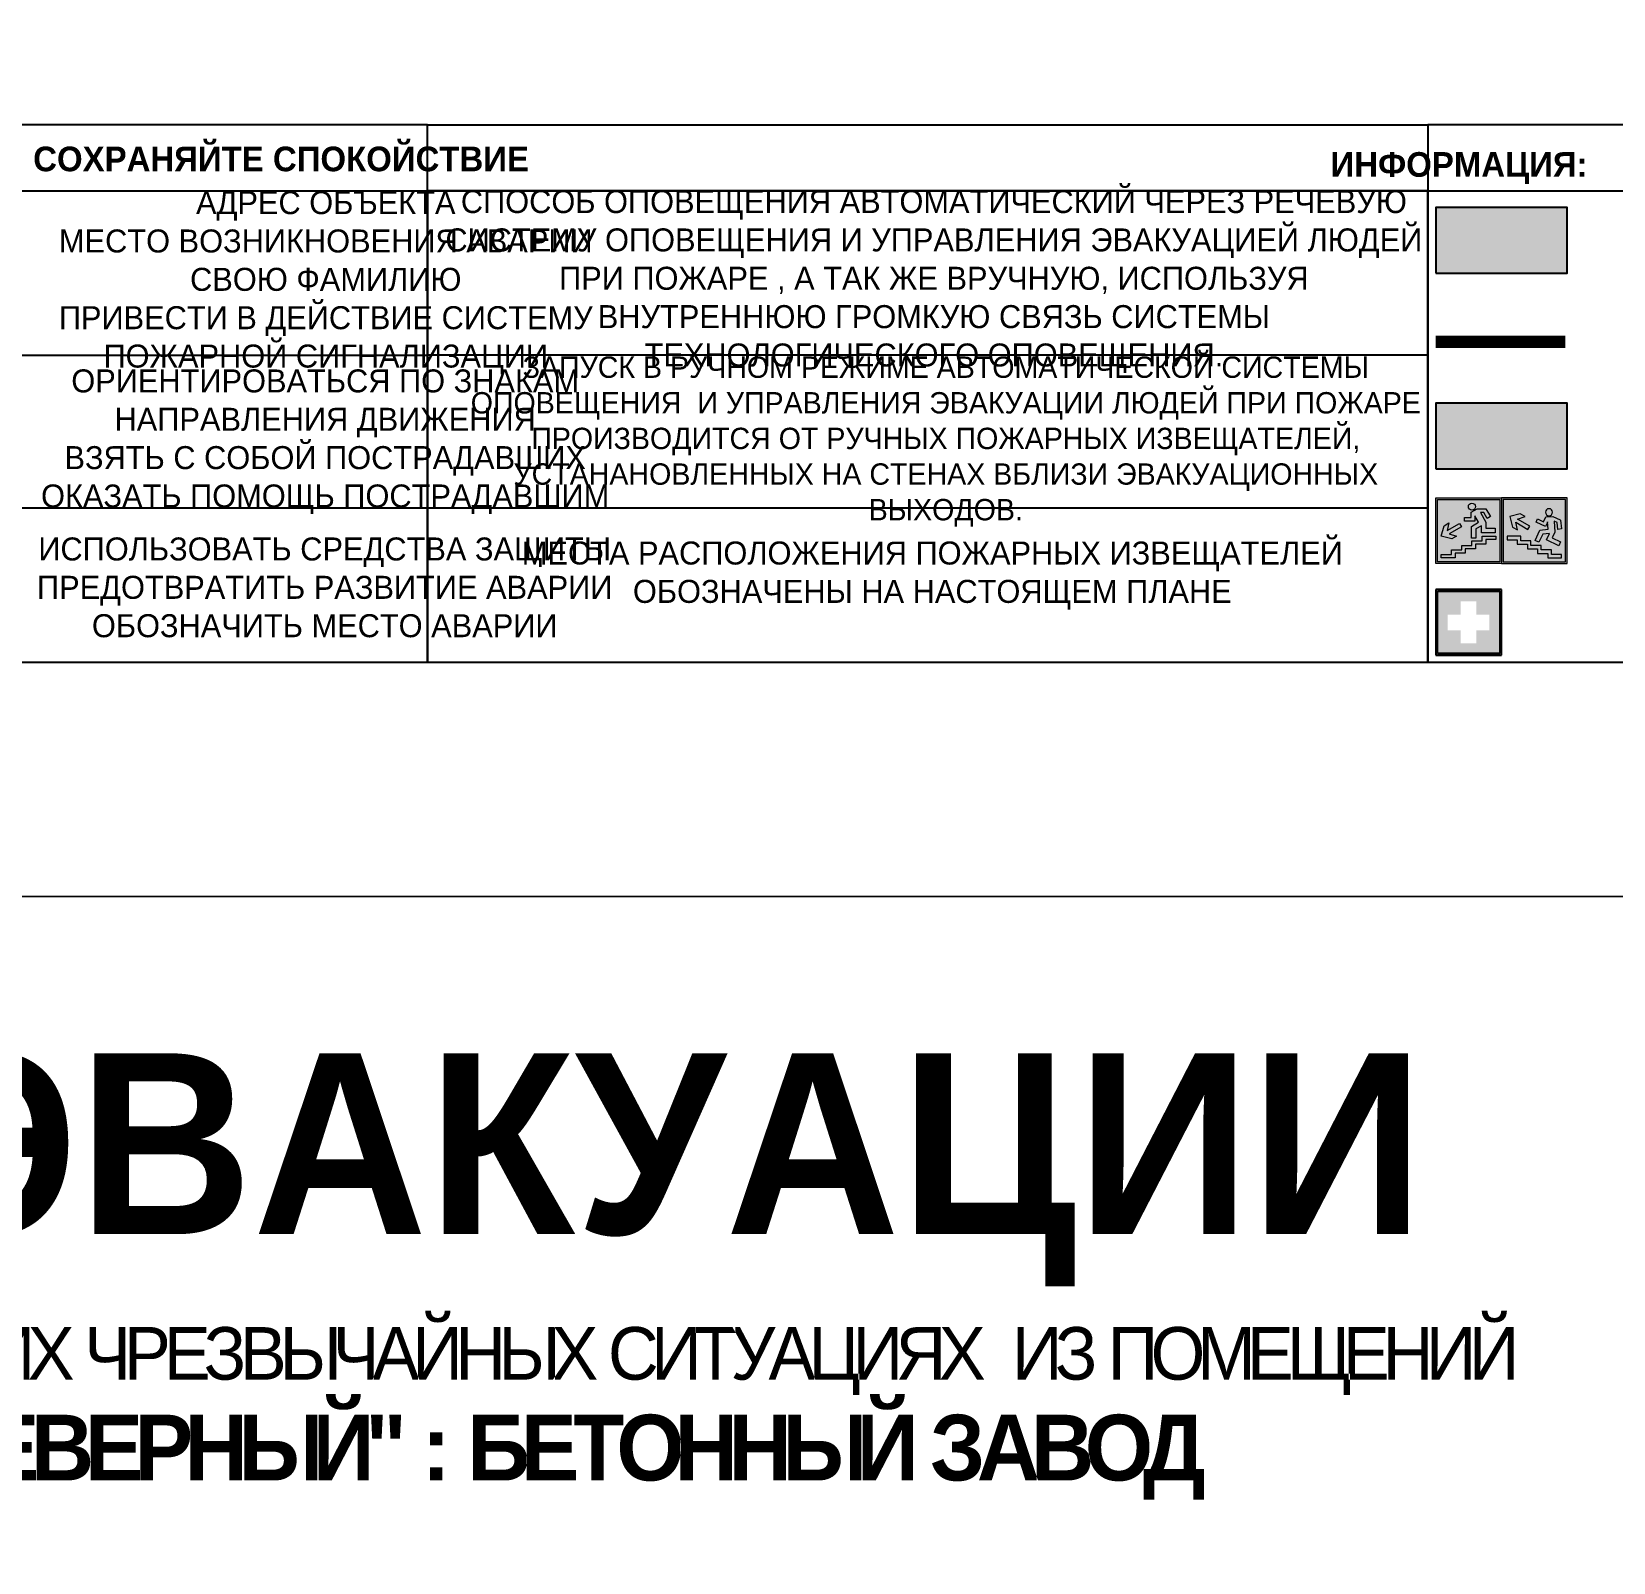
# Model space of a CAD drawing. Header units: millimetres. Extents: x 13114 to 67229, y 22859 to 38520.
# Drawn here: x 22228.1 to 22420.6, y 36263.6 to 36449.9 of the extents above; entities that cross this region are included whole.
import ezdxf

# ---------------------------------------------------------------- set-up
doc = ezdxf.new("R2010")
doc.units = ezdxf.units.MM
doc.layers.add('План_Штампы', color=7, linetype='Continuous')
doc.styles.add('обычный', font='arial.ttf')

# ---------------------------------------------------------------- blocks, each defined once
blk = doc.blocks.new('A$C7B4425F7')
at = {"true_color": 0xffffff}
blk.add_hatch(color=7, dxfattribs=at).paths.add_polyline_path([(0, 0), (-16, 0), (-16, -8), (0, -8)])
h = blk.add_hatch(color=126)
h.paths.add_polyline_path([(-0.2, -0.2), (-15.8, -0.2), (-15.8, -7.8), (-0.2, -7.8)])
h.paths.add_polyline_path([(-11.76, -2.03), (-11.76, -3.66), (-11.17, -3.66, -0.568275), (-11.17, -6.18), (-12.58, -6.18), (-12.58, -2.03)], flags=16)
h.paths.add_polyline_path([(-13.33, -4.12, -0.495768), (-13.59, -6.18), (-15.03, -6.18), (-15.03, -2.03), (-13.59, -2.03, -0.487973)], flags=16)
h.paths.add_polyline_path([(-10.25, -2.03), (-9.48, -2.03), (-9.48, -6.18), (-10.25, -6.18)], flags=16)
h.paths.add_polyline_path([(-13.84, -3.69), (-14.24, -3.69), (-14.24, -3.03), (-13.9, -3.03, -0.692621)], flags=0)
h.paths.add_polyline_path([(-9.15, -2.03), (-8.4, -2.03), (-8.04, -3.07), (-7.68, -2.03), (-6.93, -2.03), (-7.64, -4.1), (-6.93, -6.18), (-7.68, -6.18), (-8.04, -5.14), (-8.4, -6.18), (-9.15, -6.18), (-8.44, -4.1)], flags=16)
h.paths.add_polyline_path([(-11.76, -4.46), (-11.42, -4.46, -0.692621), (-11.36, -5.12), (-11.76, -5.12)], flags=0)
h.paths.add_polyline_path([(-13.9, -5.2), (-14.24, -5.2), (-14.24, -4.55), (-13.84, -4.55, -0.708038)], flags=0)
edge = h.paths.add_edge_path(flags=16)
edge.add_ellipse((-5.51, -4.08), major_axis=(0, 2.05), ratio=0.586184, start_angle=0, end_angle=360)
edge = h.paths.add_edge_path(flags=0)
edge.add_ellipse((-5.51, -4.08), major_axis=(0, 1.14), ratio=0.454828, start_angle=0, end_angle=360)
h.paths.add_polyline_path([(-4.13, -4.96, 0.377264), (-3.48, -4.52, 0.0555), (-3.16, -2.03), (-1.66, -2.03), (-1.66, -4.96), (-0.96, -4.96), (-0.96, -7.01), (-1.75, -7.01), (-1.75, -6.18), (-3.3, -6.18), (-3.3, -7.02), (-4.13, -7.02)], flags=16)
h.paths.add_polyline_path([(-2.73, -2.91), (-2.28, -2.91), (-2.28, -4.96), (-3.05, -4.96, 0.079136)], flags=0)
at = {"color": 126}
blk.add_lwpolyline([(-16, -8), (0, -8), (0, 0), (-16, 0)], close=True, dxfattribs=at)
blk = doc.blocks.new('A$C18900ED3')
h = blk.add_hatch(color=126)
h.paths.add_polyline_path([(-0.18, -0.18), (-7.02, -0.18), (-7.02, -7.02), (-0.18, -7.02)])
h.paths.add_polyline_path([(-5.89, -4.46), (-5.89, -2.77), (-4.46, -2.77), (-4.46, -1.31), (-2.77, -1.31), (-2.77, -2.77), (-1.33, -2.77), (-1.33, -4.46), (-2.77, -4.46), (-2.77, -5.89), (-4.46, -5.89), (-4.46, -4.46)], flags=16)
at = {"color": 126}
for p, q in [((-7.2, 0), (-7.2, -7.2)), ((0, 0), (-7.2, 0)), ((0, -7.2), (0, 0)), ((-7.02, -7.02), (-7.02, -0.18)), ((-7.02, -0.18), (-0.18, -0.18)), ((-0.18, -0.18), (-0.18, -7.02)), ((-7.2, -7.2), (0, -7.2)), ((-0.18, -7.02), (-7.02, -7.02))]:
    blk.add_line(p, q, dxfattribs=at)
blk = doc.blocks.new('вниз 3')
at = {"lineweight": 0, "true_color": 0xffffff}
h = blk.add_hatch(color=7, dxfattribs=at)
h.dxf.hatch_style = 1
h.paths.add_polyline_path([(40997.5, -4475.69), (40997.25, -4475.28), (40995.76, -4476.15), (40995.97, -4475.23), (40995.39, -4475.56), (40995.05, -4476.83), (40996.33, -4477.17), (40996.91, -4476.83), (40996, -4476.55)], flags=0)
h.paths.add_polyline_path([(40999.81, -4473.95), (41000.22, -4473.95), (41000.64, -4474.67), (41001.03, -4474.43), (41000.46, -4473.49), (41000.42, -4473.49), (40999.43, -4473.49), (40998.68, -4473.92), (40998.68, -4474.57), (40997.88, -4474.57), (40997.88, -4475), (40999.14, -4475), (40999.14, -4474.43), (40999.14, -4474.38), (40999.59, -4475.15), (40998.72, -4475.67), (40998.72, -4477.06), (40999.24, -4477.06), (40999.24, -4475.96), (40999.95, -4475.56), (40999.95, -4476.43), (41001.61, -4476.43), (41001.61, -4475.88), (41000.47, -4475.88), (41000.47, -4475.12)], flags=0)
h.paths.add_polyline_path([(40999.2, -4473.24, 1), (40998.35, -4473.24, 1)], flags=0)
h.paths.add_polyline_path([(41000.46, -4477.26), (41001.69, -4477.26), (41001.69, -4476.84), (41000.03, -4476.84), (41000.03, -4477.39), (40998.78, -4477.39), (40998.78, -4477.95), (40997.53, -4477.95), (40997.53, -4478.5), (40996.29, -4478.5), (40996.29, -4479.06), (40995.05, -4479.06), (40995.05, -4479.48), (40995.29, -4479.48), (40996.72, -4479.48), (40996.72, -4478.92), (40997.97, -4478.92), (40997.97, -4478.36), (40999.2, -4478.36), (40999.2, -4477.81), (41000.46, -4477.81)], flags=0)
h.paths.add_polyline_path([(41002.37, -4472.17), (40994.37, -4472.17), (40994.37, -4480.17), (41002.37, -4480.17)])
h.paths.add_polyline_path([(41002.16, -4479.96), (40994.57, -4479.96), (40994.57, -4472.37), (41002.16, -4472.37)], flags=16)
h.paths.add_polyline_path([(41001.61, -4475.88), (41001.61, -4476.43), (40999.95, -4476.43), (40999.95, -4475.56), (40999.24, -4475.96), (40999.24, -4477.06), (40998.72, -4477.06), (40998.72, -4475.67), (40999.59, -4475.15), (40999.14, -4474.38), (40999.14, -4474.43), (40999.14, -4475), (40997.88, -4475), (40997.88, -4474.57), (40998.68, -4474.57), (40998.68, -4473.92), (40999.43, -4473.49), (41000.42, -4473.49), (41000.46, -4473.49), (41001.03, -4474.43), (41000.64, -4474.67), (41000.22, -4473.95), (40999.81, -4473.95), (41000.47, -4475.12), (41000.47, -4475.88)], flags=0)
h.paths.add_polyline_path([(41001.69, -4476.84), (41001.69, -4477.26), (41000.46, -4477.26), (41000.46, -4477.81), (40999.2, -4477.81), (40999.2, -4478.36), (40997.97, -4478.36), (40997.97, -4478.92), (40996.72, -4478.92), (40996.72, -4479.48), (40995.05, -4479.48), (40995.05, -4479.06), (40996.29, -4479.06), (40996.29, -4478.5), (40997.53, -4478.5), (40997.53, -4477.95), (40998.78, -4477.95), (40998.78, -4477.39), (41000.03, -4477.39), (41000.03, -4476.84)], flags=0)
h.paths.add_polyline_path([(40998.35, -4473.24, -1), (40999.2, -4473.24, -1)], flags=0)
h.paths.add_polyline_path([(40997.5, -4475.69), (40996, -4476.55), (40996.91, -4476.83), (40996.33, -4477.17), (40995.05, -4476.83), (40995.39, -4475.56), (40995.97, -4475.23), (40995.76, -4476.15), (40997.25, -4475.28)], flags=0)
at = {"lineweight": 0}
h = blk.add_hatch(color=126, dxfattribs=at)
h.dxf.hatch_style = 1
h.paths.add_polyline_path([(41002.16, -4472.37), (40994.57, -4472.37), (40994.57, -4479.96), (41002.16, -4479.96)])
h.paths.add_polyline_path([(40995.97, -4475.23), (40995.76, -4476.15), (40997.25, -4475.28), (40997.5, -4475.69), (40996, -4476.55), (40996.91, -4476.83), (40996.33, -4477.17), (40995.05, -4476.83), (40995.39, -4475.56)], flags=16)
h.paths.add_polyline_path([(40997.88, -4474.57), (40998.68, -4474.57), (40998.68, -4473.92), (40999.43, -4473.49), (41000.42, -4473.49), (41000.46, -4473.49), (41001.03, -4474.43), (41000.64, -4474.67), (41000.22, -4473.95), (40999.81, -4473.95), (41000.47, -4475.12), (41000.47, -4475.88), (41001.61, -4475.88), (41001.61, -4476.43), (40999.95, -4476.43), (40999.95, -4475.56), (40999.24, -4475.96), (40999.24, -4477.06), (40998.72, -4477.06), (40998.72, -4475.67), (40999.59, -4475.15), (40999.14, -4474.38), (40999.14, -4474.43), (40999.14, -4475), (40997.88, -4475)], flags=16)
h.paths.add_polyline_path([(40998.35, -4473.24, -1), (40999.2, -4473.24, -1)], flags=16)
h.paths.add_polyline_path([(40997.53, -4477.95), (40998.78, -4477.95), (40998.78, -4477.39), (41000.03, -4477.39), (41000.03, -4476.84), (41001.69, -4476.84), (41001.69, -4477.26), (41000.46, -4477.26), (41000.46, -4477.81), (40999.2, -4477.81), (40999.2, -4478.36), (40997.97, -4478.36), (40997.97, -4478.92), (40996.72, -4478.92), (40996.72, -4479.48), (40995.05, -4479.48), (40995.05, -4479.06), (40996.29, -4479.06), (40996.29, -4478.5), (40997.53, -4478.5)], flags=16)
at = {"lineweight": 0, "true_color": 0xffffff}
h = blk.add_hatch(color=7, dxfattribs=at)
h.dxf.hatch_style = 1
h.paths.add_polyline_path([(40999.2, -4473.24, 1), (40998.35, -4473.24, 1)])
h.paths.add_polyline_path([(40999.81, -4473.95), (41000.22, -4473.95), (41000.64, -4474.67), (41001.03, -4474.43), (41000.46, -4473.49), (41000.42, -4473.49), (40999.43, -4473.49), (40998.68, -4473.92), (40998.68, -4474.57), (40997.88, -4474.57), (40997.88, -4475), (40999.14, -4475), (40999.14, -4474.43), (40999.14, -4474.38), (40999.59, -4475.15), (40998.72, -4475.67), (40998.72, -4477.06), (40999.24, -4477.06), (40999.24, -4475.96), (40999.95, -4475.56), (40999.95, -4476.43), (41001.61, -4476.43), (41001.61, -4475.88), (41000.47, -4475.88), (41000.47, -4475.12)])
h.paths.add_polyline_path([(40999.2, -4477.81), (41000.46, -4477.81), (41000.46, -4477.26), (41001.69, -4477.26), (41001.69, -4476.84), (41000.03, -4476.84), (41000.03, -4477.39), (40998.78, -4477.39), (40998.78, -4477.95), (40997.53, -4477.95), (40997.53, -4478.5), (40996.29, -4478.5), (40996.29, -4479.06), (40995.05, -4479.06), (40995.05, -4479.48), (40995.29, -4479.48), (40996.72, -4479.48), (40996.72, -4478.92), (40997.97, -4478.92), (40997.97, -4478.36), (40999.2, -4478.36)])
h.paths.add_polyline_path([(40997.5, -4475.69), (40997.25, -4475.28), (40995.76, -4476.15), (40995.97, -4475.23), (40995.39, -4475.56), (40995.05, -4476.83), (40996.33, -4477.17), (40996.91, -4476.83), (40996, -4476.55)])
at = {"color": 126, "lineweight": 0}
for points in [[(40994.37, -4472.17), (41002.37, -4472.17), (41002.37, -4480.17), (40994.37, -4480.17)], [(40994.57, -4472.37), (41002.16, -4472.37), (41002.16, -4479.96), (40994.57, -4479.96)]]:
    blk.add_lwpolyline(points, close=True, dxfattribs=at)
for points in [[(40999.14, -4474.43), (40999.14, -4475), (40997.88, -4475), (40997.88, -4474.57), (40998.68, -4474.57), (40998.68, -4473.92), (40999.43, -4473.49), (41000.42, -4473.49), (41000.46, -4473.49), (41001.03, -4474.43), (41000.64, -4474.67), (41000.22, -4473.95), (40999.81, -4473.95), (41000.47, -4475.12), (41000.47, -4475.88), (41001.61, -4475.88), (41001.61, -4476.43), (40999.95, -4476.43), (40999.95, -4475.56), (40999.24, -4475.96), (40999.24, -4477.06), (40998.72, -4477.06), (40998.72, -4475.67), (40999.59, -4475.15), (40999.14, -4474.38), (40999.14, -4474.43)], [(40995.05, -4476.83), (40995.39, -4475.56), (40995.97, -4475.23), (40995.76, -4476.15), (40997.25, -4475.28), (40997.5, -4475.69), (40996, -4476.55), (40996.91, -4476.83), (40996.33, -4477.17), (40995.05, -4476.83)], [(40995.29, -4479.48), (40995.05, -4479.48), (40995.05, -4479.06), (40996.29, -4479.06), (40996.29, -4478.5), (40997.53, -4478.5), (40997.53, -4477.95), (40998.78, -4477.95), (40998.78, -4477.39), (41000.03, -4477.39), (41000.03, -4476.84), (41001.69, -4476.84), (41001.69, -4477.26), (41000.46, -4477.26), (41000.46, -4477.81), (40999.2, -4477.81), (40999.2, -4478.36), (40997.97, -4478.36), (40997.97, -4478.92), (40996.72, -4478.92), (40996.72, -4479.48), (40995.05, -4479.48)]]:
    blk.add_lwpolyline(points, dxfattribs=at)
blk.add_circle((40998.77, -4473.24), 0.426, dxfattribs=at)
blk = doc.blocks.new('A$C32E8229D')
at = {"true_color": 0xffffff}
blk.add_hatch(color=7, dxfattribs=at).paths.add_polyline_path([(0, 0), (0, -8), (16, -8), (16, 0)])
h = blk.add_hatch(color=126)
h.paths.add_polyline_path([(0.2, -0.2), (15.8, -0.2), (15.8, -7.8), (0.2, -7.8)])
h.paths.add_polyline_path([(13.49, -2.05), (12.08, -2.05), (11.37, -2.63, 0.162397), (11.29, -2.84), (11.29, -3.63), (10.35, -3.63), (10.35, -4.05), (11.68, -4.05), (11.68, -3.48), (12.26, -4.28), (11.29, -5.1), (11.29, -6.78), (11.85, -6.78), (11.85, -5.44), (12.8, -4.64), (12.8, -5.94), (14.46, -5.94), (14.46, -5.39), (13.45, -5.39), (13.45, -3.97), (12.46, -2.59), (13.15, -2.59), (13.69, -3.34), (14.18, -3)], flags=16)
h.paths.add_polyline_path([(10.74, -1.82, 1), (11.8, -1.82, 1)], flags=16)
h.paths.add_polyline_path([(9.39, -3.59), (5.99, -3.59), (6.56, -3.03), (5.91, -3.03), (5.1, -3.83), (5.91, -4.64), (6.56, -4.64), (5.99, -4.09), (9.39, -4.09)], flags=16)
h.paths.add_polyline_path([(4.29, -1.08), (1.72, -1.08), (1.72, -6.6), (4.29, -6.6)], flags=16)
at = {"color": 126}
blk.add_lwpolyline([(16, -8), (0, -8), (0, 0), (16, 0)], close=True, dxfattribs=at)
blk = doc.blocks.new('вверх')
at = {"lineweight": 0, "true_color": 0xffffff}
h = blk.add_hatch(color=7, dxfattribs=at)
h.dxf.hatch_style = 1
h.paths.add_polyline_path([(40999.03, -4475.37), (41000.53, -4474.51), (40999.62, -4474.22), (41000.2, -4473.88), (41001.48, -4474.22), (41001.13, -4475.49), (41000.55, -4475.82), (41000.76, -4474.91), (40999.27, -4475.77)], flags=0)
h.paths.add_polyline_path([(40998.09, -4474.5), (40998.28, -4474.89), (40997.14, -4475.43), (40996.89, -4474.92), (40996.87, -4474.87), (40996.8, -4475.75), (40997.81, -4475.85), (40998.41, -4477.11), (40997.94, -4477.33), (40997.47, -4476.34), (40996.66, -4476.28), (40997.03, -4477.06), (40995.52, -4477.78), (40995.29, -4477.28), (40996.32, -4476.79), (40996, -4476.11), (40996.09, -4474.77), (40995.72, -4474.94), (40995.64, -4475.77), (40995.2, -4475.72), (40995.3, -4474.63), (40995.33, -4474.61), (40996.23, -4474.19), (40997.09, -4474.25), (40997.37, -4474.84)], flags=0)
h.paths.add_polyline_path([(40997.14, -4473.68, -1), (40996.29, -4473.68, -1)], flags=0)
h.paths.add_polyline_path([(41000.58, -4477.58), (41000.58, -4477.03), (41001.81, -4477.03), (41001.81, -4476.6), (41000.15, -4476.6), (41000.15, -4477.16), (40998.9, -4477.16), (40998.9, -4477.72), (40997.65, -4477.72), (40997.65, -4478.27), (40996.41, -4478.27), (40996.41, -4478.82), (40995.17, -4478.82), (40995.17, -4479.25), (40995.41, -4479.25), (40996.84, -4479.25), (40996.84, -4478.69), (40998.09, -4478.69), (40998.09, -4478.13), (40999.32, -4478.13), (40999.32, -4477.58)], flags=0)
h.paths.add_polyline_path([(41002.49, -4471.94), (40994.49, -4471.94), (40994.49, -4479.94), (41002.49, -4479.94)])
h.paths.add_polyline_path([(41002.28, -4479.72), (40994.69, -4479.72), (40994.69, -4472.14), (41002.28, -4472.14)], flags=16)
h.paths.add_polyline_path([(41001.81, -4476.6), (41001.81, -4477.03), (41000.58, -4477.03), (41000.58, -4477.58), (40999.32, -4477.58), (40999.32, -4478.13), (40998.09, -4478.13), (40998.09, -4478.69), (40996.84, -4478.69), (40996.84, -4479.25), (40995.17, -4479.25), (40995.17, -4478.82), (40996.41, -4478.82), (40996.41, -4478.27), (40997.65, -4478.27), (40997.65, -4477.72), (40998.9, -4477.72), (40998.9, -4477.16), (41000.15, -4477.16), (41000.15, -4476.6)], flags=0)
at = {"lineweight": 0}
h = blk.add_hatch(color=126, dxfattribs=at)
h.dxf.hatch_style = 1
h.paths.add_polyline_path([(40994.69, -4479.72), (41002.28, -4479.72), (41002.28, -4472.14), (40994.69, -4472.14)])
h.paths.add_polyline_path([(40999.03, -4475.37), (41000.53, -4474.51), (40999.62, -4474.22), (41000.2, -4473.88), (41001.48, -4474.22), (41001.13, -4475.49), (41000.55, -4475.82), (41000.76, -4474.91), (40999.27, -4475.77)], flags=16)
h.paths.add_polyline_path([(40997.09, -4474.25), (40997.37, -4474.84), (40998.09, -4474.5), (40998.28, -4474.89), (40997.14, -4475.43), (40996.89, -4474.92), (40996.87, -4474.87), (40996.8, -4475.75), (40997.81, -4475.85), (40998.41, -4477.11), (40997.94, -4477.33), (40997.47, -4476.34), (40996.66, -4476.28), (40997.03, -4477.06), (40995.52, -4477.78), (40995.29, -4477.28), (40996.32, -4476.79), (40996, -4476.11), (40996.09, -4474.77), (40995.72, -4474.94), (40995.64, -4475.77), (40995.2, -4475.72), (40995.3, -4474.63), (40995.33, -4474.61), (40996.23, -4474.19)], flags=16)
h.paths.add_polyline_path([(40996.29, -4473.68, -1), (40997.14, -4473.68, -1)], flags=16)
h.paths.add_polyline_path([(40997.65, -4477.72), (40998.9, -4477.72), (40998.9, -4477.16), (41000.15, -4477.16), (41000.15, -4476.6), (41001.81, -4476.6), (41001.81, -4477.03), (41000.58, -4477.03), (41000.58, -4477.58), (40999.32, -4477.58), (40999.32, -4478.13), (40998.09, -4478.13), (40998.09, -4478.69), (40996.84, -4478.69), (40996.84, -4479.25), (40995.17, -4479.25), (40995.17, -4478.82), (40996.41, -4478.82), (40996.41, -4478.27), (40997.65, -4478.27)], flags=16)
at = {"lineweight": 0, "true_color": 0xffffff}
h = blk.add_hatch(color=7, dxfattribs=at)
h.dxf.hatch_style = 1
h.paths.add_polyline_path([(40997.14, -4473.68, 1), (40996.29, -4473.68, 1)])
h.paths.add_polyline_path([(40998.28, -4474.89), (40998.09, -4474.5), (40997.37, -4474.84), (40997.09, -4474.25), (40996.23, -4474.19), (40995.33, -4474.61), (40995.3, -4474.63), (40995.2, -4475.72), (40995.64, -4475.77), (40995.72, -4474.94), (40996.09, -4474.77), (40996, -4476.11), (40996.32, -4476.79), (40995.29, -4477.28), (40995.52, -4477.78), (40997.03, -4477.06), (40996.66, -4476.28), (40997.47, -4476.34), (40997.94, -4477.33), (40998.41, -4477.11), (40997.81, -4475.85), (40996.8, -4475.75), (40996.87, -4474.87), (40996.89, -4474.92), (40997.14, -4475.43)])
h.paths.add_polyline_path([(40998.09, -4478.13), (40999.32, -4478.13), (40999.32, -4477.58), (41000.58, -4477.58), (41000.58, -4477.03), (41001.81, -4477.03), (41001.81, -4476.6), (41000.15, -4476.6), (41000.15, -4477.16), (40998.9, -4477.16), (40998.9, -4477.72), (40997.65, -4477.72), (40997.65, -4478.27), (40996.41, -4478.27), (40996.41, -4478.82), (40995.17, -4478.82), (40995.17, -4479.25), (40995.41, -4479.25), (40996.84, -4479.25), (40996.84, -4478.69), (40998.09, -4478.69)])
h.paths.add_polyline_path([(40999.03, -4475.37), (40999.27, -4475.77), (41000.76, -4474.91), (41000.55, -4475.82), (41001.13, -4475.49), (41001.48, -4474.22), (41000.2, -4473.88), (40999.62, -4474.22), (41000.53, -4474.51)])
at = {"color": 126, "lineweight": 0}
for points in [[(40994.49, -4471.94), (41002.49, -4471.94), (41002.49, -4479.94), (40994.49, -4479.94)], [(40994.69, -4472.14), (41002.28, -4472.14), (41002.28, -4479.72), (40994.69, -4479.72)]]:
    blk.add_lwpolyline(points, close=True, dxfattribs=at)
for points in [[(40996.89, -4474.92), (40997.14, -4475.43), (40998.28, -4474.89), (40998.09, -4474.5), (40997.37, -4474.84), (40997.09, -4474.25), (40996.23, -4474.19), (40995.33, -4474.61), (40995.3, -4474.63), (40995.2, -4475.72), (40995.64, -4475.77), (40995.72, -4474.94), (40996.09, -4474.77), (40996, -4476.11), (40996.32, -4476.79), (40995.29, -4477.28), (40995.52, -4477.78), (40997.03, -4477.06), (40996.66, -4476.28), (40997.47, -4476.34), (40997.94, -4477.33), (40998.41, -4477.11), (40997.81, -4475.85), (40996.8, -4475.75), (40996.87, -4474.87), (40996.89, -4474.92)], [(41001.48, -4474.22), (41001.13, -4475.49), (41000.55, -4475.82), (41000.76, -4474.91), (40999.27, -4475.77), (40999.03, -4475.37), (41000.53, -4474.51), (40999.62, -4474.22), (41000.2, -4473.88), (41001.48, -4474.22)], [(40995.41, -4479.25), (40995.17, -4479.25), (40995.17, -4478.82), (40996.41, -4478.82), (40996.41, -4478.27), (40997.65, -4478.27), (40997.65, -4477.72), (40998.9, -4477.72), (40998.9, -4477.16), (41000.15, -4477.16), (41000.15, -4476.6), (41001.81, -4476.6), (41001.81, -4477.03), (41000.58, -4477.03), (41000.58, -4477.58), (40999.32, -4477.58), (40999.32, -4478.13), (40998.09, -4478.13), (40998.09, -4478.69), (40996.84, -4478.69), (40996.84, -4479.25), (40995.17, -4479.25)]]:
    blk.add_lwpolyline(points, dxfattribs=at)
blk.add_circle((40996.71, -4473.68), 0.426, dxfattribs=at)

msp = doc.modelspace()

# ---------------------------------------------------------------- linework, layer by layer
at = {"color": 5, "lineweight": 0}
for points in [[(21963.37, 36344.67), (22563.37, 36344.67), (22563.37, 36739.67), (21963.37, 36739.67)], [(21963.37, 35949.67), (22563.37, 35949.67), (22563.37, 36344.67), (21963.37, 36344.67)]]:
    msp.add_lwpolyline(points, close=True, dxfattribs=at)
for points in [[(22132.5, 36430.52), (22276.27, 36430.52), (22276.27, 36438.57), (22132.5, 36438.57)], [(22276.27, 36438.57), (22397.99, 36438.57), (22397.99, 36373.12), (22276.27, 36373.12)], [(22276.27, 36438.57), (22397.99, 36438.57), (22397.99, 36430.52), (22276.27, 36430.52)], [(22397.99, 36430.52), (22541.76, 36430.52), (22541.76, 36438.57), (22397.99, 36438.57)], [(22132.5, 36430.52), (22276.27, 36430.52), (22276.27, 36373.12), (22132.5, 36373.12)], [(22276.27, 36430.52), (22397.99, 36430.52), (22397.99, 36410.52), (22276.27, 36410.52)], [(22397.99, 36430.52), (22541.76, 36430.52), (22541.76, 36373.12), (22397.99, 36373.12)], [(22397.99, 36410.52), (22276.27, 36410.52), (22276.27, 36391.95), (22397.99, 36391.95)]]:
    msp.add_lwpolyline(points, close=True)
at = {"color": 126, "lineweight": 80, "true_color": 0x008754, "const_width": 1.5}
msp.add_lwpolyline([(22414.74, 36412.14), (22398.95, 36412.14)], dxfattribs=at)
for points in [[(22190.92, 36410.52), (22132.5, 36410.52), (22276.27, 36410.52)], [(22190.92, 36391.95), (22132.5, 36391.95), (22276.27, 36391.95)]]:
    msp.add_lwpolyline(points)

# ---------------------------------------------------------------- block references
at = {"color": 126, "true_color": 0x008754}
msp.add_blockref('вниз 3', (-18595.42, 40865.34), dxfattribs=at)
at = {"xscale": -1}
msp.add_blockref('вверх', (63409.44, 40865.1), dxfattribs=at)
at = {"xscale": 1.111111111007631, "yscale": 1.111111111007631, "zscale": 1.111111111007631}
msp.add_blockref('A$C18900ED3', (22406.95, 36382.02), dxfattribs=at)
at = {"layer": 'План_Штампы'}
msp.add_blockref('A$C7B4425F7', (22414.95, 36428.51), dxfattribs=at)
at = {"layer": 'План_Штампы', "color": 126, "true_color": 0x008754, "xscale": -1}
msp.add_blockref('A$C32E8229D', (22414.95, 36404.68), dxfattribs=at)

# ---------------------------------------------------------------- texts
at = {"lineweight": 0, "style": 'обычный'}
for s, insert, char_height, width, attachment_point in [('{\\fProxima Nova Rg|b1|i0|c204|p2;ДЕЙСТВИЯ ПРИ АВАРИИ: СОХРАНЯЙТЕ СПОКОЙСТВИЕ\\H1.6644x; }', (22232.12, 36433.97), 3, 175.1736, 5), ('{\\fProxima Nova Rg|b1|i0|c204|p2;ИНФОРМАЦИЯ:\\H1.1997x; }', (22401.79, 36433.3), 3, 175.1736, 5), ('{\\fProxima Nova Rg|b0|i0|c204|p2;СПОСОБ ОПОВЕЩЕНИЯ АВТОМАТИЧЕСКИЙ ЧЕРЕЗ РЕЧЕВУЮ СИСТЕМУ ОПОВЕЩЕНИЯ И УПРАВЛЕНИЯ ЭВАКУАЦИЕЙ ЛЮДЕЙ ПРИ ПОЖАРЕ , А ТАК ЖЕ ВРУЧНУЮ, ИСПОЛЬЗУЯ ВНУТРЕННЮЮ ГРОМКУЮ СВЯЗЬ СИСТЕМЫ ТЕХНОЛОГИЧЕСКОГО ОПОВЕЩЕНИЯ.}', (22337.89, 36419.48), 2.8, 118.5618, 5), ('\\pi-8.4,l8.4,t8.4;{\\fProxima Nova Rg|b0|i0|c204|p2;АДРЕС ОБЪЕКТА\\PМЕСТО ВОЗНИКНОВЕНИЯ АВАРИИ\\PСВОЮ ФАМИЛИЮ\\PПРИВЕСТИ В ДЕЙСТВИЕ СИСТЕМУ \\PПОЖАРНОЙ СИГНАЛИЗАЦИИ}', (22263.9, 36419.35), 2.8, 126.6484, 5), ('{\\fProxima Nova Rg|b0|i0|c204|p2;\\P\\pt7.8;ЗАПУСК В РУЧНОМ РЕЖИМЕ АВТОМАТИЧЕСКОЙ СИСТЕМЫ ОПОВЕЩЕНИЯ  И УПРАВЛЕНИЯ ЭВАКУАЦИИ ЛЮДЕЙ ПРИ ПОЖАРЕ ПРОИЗВОДИТСЯ ОТ РУЧНЫХ ПОЖАРНЫХ ИЗВЕЩАТЕЛЕЙ, УСТАНАНОВЛЕННЫХ НА СТЕНАХ ВБЛИЗИ ЭВАКУАЦИОННЫХ ВЫХОДОВ. }', (22339.34, 36402.19), 2.6, 121.7868, 5), ('\\pi-8.4,l8.4,t8.4;{\\fProxima Nova Rg|b0|i0|c204|p2;ОРИЕНТИРОВАТЬСЯ ПО ЗНАКАМ \\PНАПРАВЛЕНИЯ ДВИЖЕНИЯ\\PВЗЯТЬ С СОБОЙ ПОСТРАДАВШИХ\\PОКАЗАТЬ ПОМОЩЬ ПОСТРАДАВШИМ}', (22263.83, 36399.99), 2.8, 126.6484, 5), ('\\pi-8.4,l8.4,t8.4;{\\fProxima Nova Rg|b0|i0|c204|p2;ИСПОЛЬЗОВАТЬ СРЕДСТВА ЗАЩИТЫ \\PПРЕДОТВРАТИТЬ РАЗВИТИЕ АВАРИИ\\PОБОЗНАЧИТЬ МЕСТО АВАРИИ}', (22263.77, 36382.26), 2.8, 126.6484, 5), ('\\pt8.4;{\\fProxima Nova Rg|b0|i0|c204|p2;\\PМЕСТА РАСПОЛОЖЕНИЯ ПОЖАРНЫХ ИЗВЕЩАТЕЛЕЙ ОБОЗНАЧЕНЫ НА НАСТОЯЩЕМ ПЛАНЕ}', (22337.7, 36386.05), 2.8, 118.5618, 5), ('{\\fProxima Nova Rg|b1|i0|c204|p2;ПЛАН ЭВАКУАЦИИ}', (22120.39, 36325.58), 22, 493.8901, 1)]:
    msp.add_mtext(s, dxfattribs=dict(at, insert=insert, char_height=char_height, width=width, attachment_point=attachment_point))
at = {"color": 0, "lineweight": 0, "insert": (22270.74, 36292.45), "char_height": 8, "width": 449.2158, "attachment_point": 5, "style": 'обычный'}
msp.add_mtext('{\\fArial Black|b1|i0|c204|p34;\\H2x;\\T0.85;  \\fArial Narrow|b0|i0|c204|p34;\\H0.8x;\\W0.9;\\P\\fProxima Nova Rg|b0|i0|c204|p2;\\H0.5x;\\W1;\\C256;ПРИ ПОЖАРЕ  ИЛИ ДРУГИХ ЧРЕЗВЫЧАЙНЫХ СИТУАЦИЯХ  ИЗ ПОМЕЩЕНИЙ \\fProxima Nova Rg|b1|i0|c204|p2;\\H1.25x;\\PРУДНИК "СЕВЕРНЫЙ" : БЕТОННЫЙ ЗАВОД}', dxfattribs=at)

doc.saveas('drawing.dxf')
